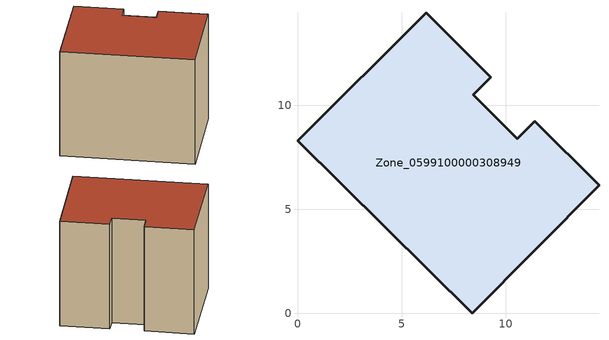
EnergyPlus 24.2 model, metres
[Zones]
Zone_0599100000308949
 floor ground (C_G): 0,8.29 6.18,14.44 9.28,11.35 8.45,10.51 10.57,8.4 11.4,9.24 14.49,6.16 8.39,0 z0
 wall outside (C_F): 8.39,0 14.49,6.16 11.4,9.24 10.57,8.4 8.45,10.51 9.28,11.35 6.18,14.44 0,8.29 8.39,0 z0:10.12
 roof outside (C_R): 6.18,14.44 0,8.29 8.39,0 14.49,6.16 11.4,9.24 10.57,8.4 8.45,10.51 9.28,11.35 z10.12
[BUILDING]
Pand.0599100000308949: North Axis=0; Terrain=City; Loads Convergence Tolerance Value=0.04; Temperature Convergence Tolerance Value=0.4; Solar Distribution=FullExterior; Maximum Number of Warmup Days=25; Minimum Number of Warmup Days=1
[Site:Location]
Rotterdam.The.Hague.AP_ZH_NLD Design_Conditions: Latitude=51.96; Longitude=4.45; Time Zone=1; Elevation=-4.5
[SITE:GROUNDTEMPERATURE:BUILDINGSURFACE]
18, 18, 18, 18, 18, 18, 18, 18, 18, 18, 18, 18
[MATERIAL] Thermal Absorptance=0.9; Solar Absorptance=0.7; Visible Absorptance=0.7
Name | Roughness | Thickness | Conductivity | Density | Specific Heat
G.TI.1946 | MediumSmooth | 0.15 | 1 | 540 | 1210
F.TI.1946 | Rough | 0.3 | 0.857143 | 1920 | 840
R.TI.1946 | MediumRough | 0.2 | 0.1 | 1500 | 1000
[CONSTRUCTION]
C_G: G.TI.1946
C_F: F.TI.1946
C_R: R.TI.1946
[ZONE]
Zone_0599100000308949: Type=1; Multiplier=1; Ceiling Height=Autocalculate; Volume=Autocalculate; Floor Area=autocalculate; Part of Total Floor Area=Yes
[ZONEINFILTRATION:DESIGNFLOWRATE]
Infil_Zone_0599100000308949: Zone or ZoneList or Space or SpaceList=Zone_0599100000308949; Schedule=AlwaysOn; Design Flow Rate Calculation Method=Flow/Area; Flow Rate per Floor Area=0.003; Constant Term Coefficient=1; Temperature Term Coefficient=0; Velocity Term Coefficient=0; Velocity Squared Term Coefficient=0
[HVACTEMPLATE:ZONE:IDEALLOADSAIRSYSTEM]
Zone_0599100000308949: Maximum Heating Supply Air Temperature=50; Minimum Cooling Supply Air Temperature=13; Maximum Heating Supply Air Humidity Ratio=0.0156; Minimum Cooling Supply Air Humidity Ratio=0.0077; Heating Limit=NoLimit; Cooling Limit=NoLimit; Dehumidification Control Type=ConstantSensibleHeatRatio; Cooling Sensible Heat Ratio=0.7; Dehumidification Setpoint=60; Humidification Control Type=None; Humidification Setpoint=30; Outdoor Air Method=None; Outdoor Air Flow Rate per Person=0.00944; Outdoor Air Flow Rate per Zone Floor Area=0; Outdoor Air Flow Rate per Zone=0; Demand Controlled Ventilation Type=None; Outdoor Air Economizer Type=NoEconomizer; Heat Recovery Type=None; Sensible Heat Recovery Effectiveness=0.7; Latent Heat Recovery Effectiveness=0.65
[ZONECONTROL:THERMOSTAT]
ThermostatControl_Zone_0599100000308949: Zone or ZoneList=Zone_0599100000308949; Control Type Schedule=DualSetpointControlType; Control 1=Thermostat_Zone_0599100000308949; Temperature Difference Between Cutout And Setpoint=0
[THERMOSTATSETPOINT:DUALSETPOINT]
Thermostat_Zone_0599100000308949: Heating Setpoint Temperature Schedule=HeatingSetpoint_Zone_0599100000308949; Cooling Setpoint Temperature Schedule=CoolingSetpoint_Zone_0599100000308949
[SCHEDULE:COMPACT]
HeatingSetpoint_Zone_0599100000308949: Through: 12/31, For: AllDays, Until: 24:00, 21
CoolingSetpoint_Zone_0599100000308949: Through: 12/31, For: AllDays, Until: 24:00, 24
DualSetpointControlType: Through: 12/31, For: AllDays, Until: 24:00, 4
AlwaysOn: Through: 12/31, For: AllDays, Until: 24:00, 1
